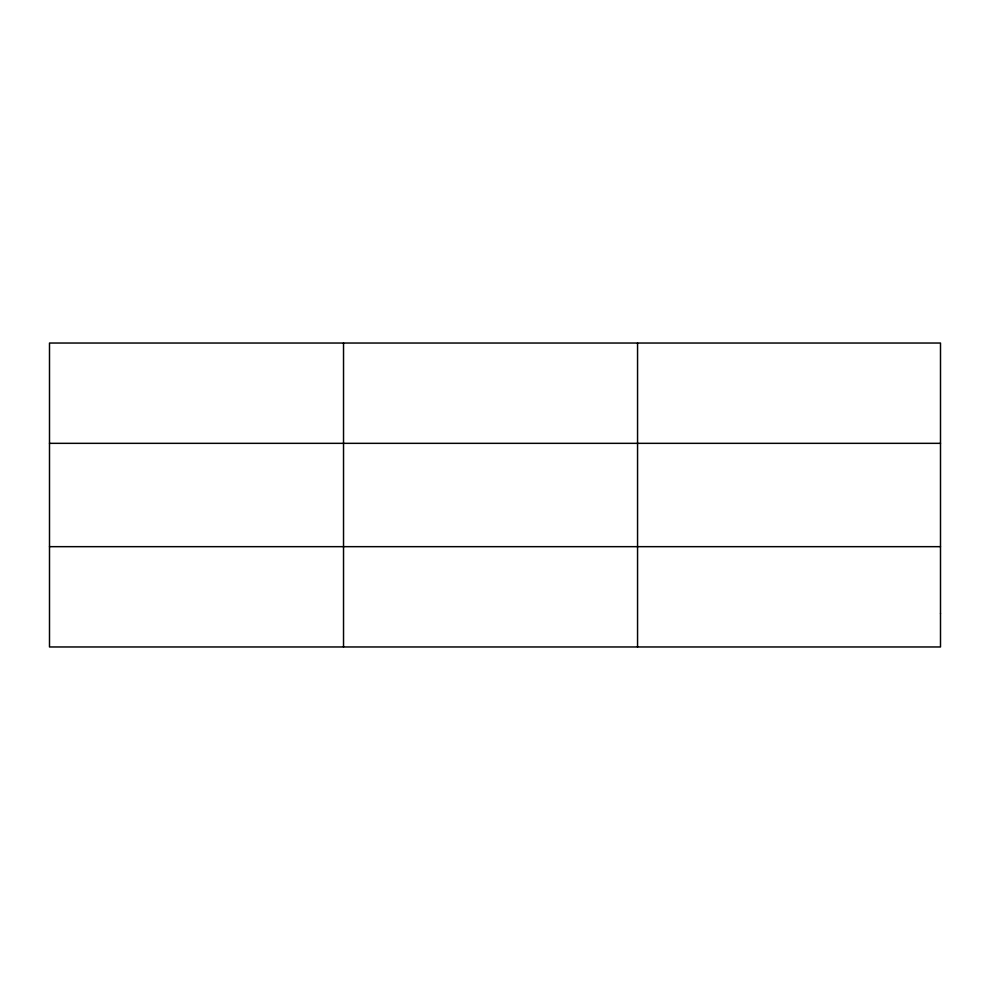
<?xml version="1.0" encoding="UTF-8"?>
<svg xmlns="http://www.w3.org/2000/svg" width="990" height="990" viewBox="0 0 990 990"><rect width="100%" height="100%" fill="white"/><g stroke="black" fill="none" stroke-linecap="round" stroke-linejoin="round"><path stroke-width="1.49" d="M343.53 646.965L343.53 343.035M637.56 646.965L637.56 343.035M49.5 443.334L940.5 443.334M49.5 546.666L940.5 546.666M940.5 613.528L940.5 646.965L49.5 646.965L49.5 343.035L940.5 343.035L940.5 613.528"/></g></svg>
